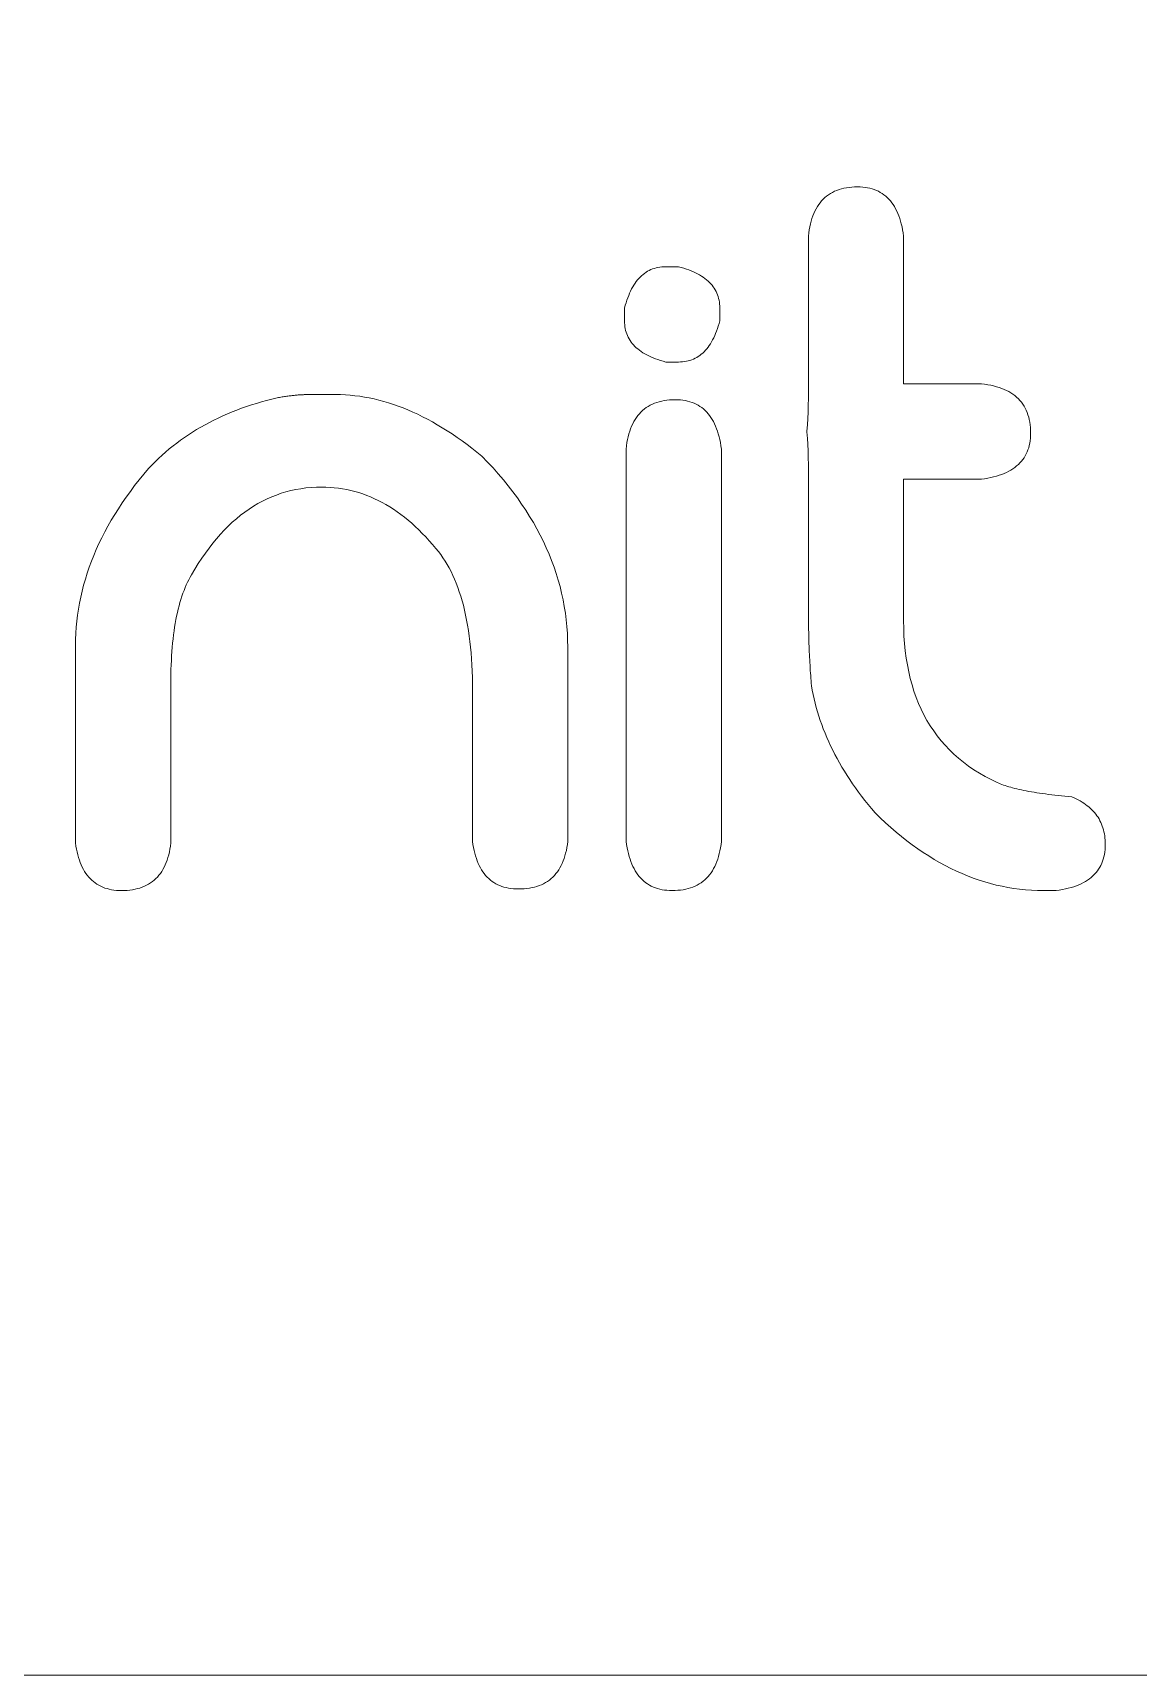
# Model space of a CAD drawing. Header units: metres. Extents: x -2538 to 7610, y -1082 to -498.
# Drawn here: x -2059.13 to -2040.1, y -1081.87 to -1053.6 of the extents above; entities that cross this region are included whole.
import ezdxf

# ---------------------------------------------------------------- set-up
doc = ezdxf.new("R2010")
doc.units = ezdxf.units.M
doc.linetypes.add('AUSGEZOGEN', pattern=[0])
doc.layers.add('Standard', color=7, linetype='AUSGEZOGEN', lineweight=25)

msp = doc.modelspace()

# ---------------------------------------------------------------- linework, layer by layer
at = {"layer": 'Standard', "color": 7, "linetype": 'AUSGEZOGEN', "lineweight": 13}
for points in [[(-2537.573, -1081.873), (-1975.573, -1081.873), (-1975.573, -519.873), (-2537.573, -519.873), (-2537.573, -1081.873)], [(-2044.933, -1056.254), (-2044.888, -1056.255), (-2044.844, -1056.258), (-2044.802, -1056.262), (-2044.761, -1056.269), (-2044.721, -1056.277), (-2044.682, -1056.288), (-2044.645, -1056.3), (-2044.609, -1056.314), (-2044.574, -1056.33), (-2044.541, -1056.348), (-2044.509, -1056.368), (-2044.478, -1056.39), (-2044.448, -1056.413), (-2044.42, -1056.439), (-2044.393, -1056.466), (-2044.367, -1056.495), (-2044.342, -1056.526), (-2044.319, -1056.559), (-2044.297, -1056.594), (-2044.277, -1056.631), (-2044.257, -1056.669), (-2044.239, -1056.71), (-2044.222, -1056.752), (-2044.207, -1056.797), (-2044.192, -1056.843), (-2044.179, -1056.891), (-2044.167, -1056.941), (-2044.157, -1056.992), (-2044.148, -1057.046), (-2044.14, -1057.102), (-2044.14, -1057.11), (-2044.14, -1057.134), (-2044.14, -1057.173), (-2044.14, -1057.225), (-2044.14, -1057.29), (-2044.14, -1057.366), (-2044.14, -1057.452), (-2044.14, -1057.548), (-2044.14, -1057.651), (-2044.14, -1057.761), (-2044.14, -1057.877), (-2044.14, -1057.997), (-2044.14, -1058.12), (-2044.14, -1058.246), (-2044.14, -1058.373), (-2044.14, -1058.5), (-2044.14, -1058.626), (-2044.14, -1058.749), (-2044.14, -1058.87), (-2044.14, -1058.985), (-2044.14, -1059.095), (-2044.14, -1059.199), (-2044.14, -1059.294), (-2044.14, -1059.38), (-2044.14, -1059.456), (-2044.14, -1059.521), (-2044.14, -1059.573), (-2044.14, -1059.612), (-2044.14, -1059.636), (-2044.14, -1059.645), (-2044.135, -1059.645), (-2044.123, -1059.645), (-2044.102, -1059.645), (-2044.075, -1059.645), (-2044.041, -1059.645), (-2044, -1059.645), (-2043.955, -1059.645), (-2043.905, -1059.645), (-2043.85, -1059.645), (-2043.792, -1059.645), (-2043.732, -1059.645), (-2043.668, -1059.645), (-2043.603, -1059.645), (-2043.537, -1059.645), (-2043.47, -1059.645), (-2043.403, -1059.645), (-2043.337, -1059.645), (-2043.272, -1059.645), (-2043.208, -1059.645), (-2043.147, -1059.645), (-2043.089, -1059.645), (-2043.035, -1059.645), (-2042.985, -1059.645), (-2042.939, -1059.645), (-2042.899, -1059.645), (-2042.865, -1059.645), (-2042.838, -1059.645), (-2042.817, -1059.645), (-2042.804, -1059.645), (-2042.8, -1059.645), (-2042.744, -1059.651), (-2042.691, -1059.659), (-2042.639, -1059.669), (-2042.589, -1059.68), (-2042.541, -1059.693), (-2042.495, -1059.707), (-2042.451, -1059.722), (-2042.408, -1059.74), (-2042.368, -1059.758), (-2042.329, -1059.778), (-2042.292, -1059.8), (-2042.258, -1059.823), (-2042.225, -1059.847), (-2042.194, -1059.873), (-2042.164, -1059.901), (-2042.137, -1059.93), (-2042.112, -1059.96), (-2042.088, -1059.992), (-2042.066, -1060.026), (-2042.047, -1060.061), (-2042.029, -1060.097), (-2042.013, -1060.135), (-2041.999, -1060.175), (-2041.986, -1060.215), (-2041.976, -1060.258), (-2041.967, -1060.302), (-2041.961, -1060.347), (-2041.956, -1060.394), (-2041.953, -1060.442), (-2041.952, -1060.492), (-2041.953, -1060.537), (-2041.956, -1060.581), (-2041.961, -1060.623), (-2041.967, -1060.664), (-2041.976, -1060.704), (-2041.986, -1060.743), (-2041.999, -1060.78), (-2042.013, -1060.816), (-2042.029, -1060.851), (-2042.047, -1060.884), (-2042.066, -1060.916), (-2042.088, -1060.947), (-2042.112, -1060.977), (-2042.137, -1061.005), (-2042.164, -1061.032), (-2042.194, -1061.058), (-2042.225, -1061.083), (-2042.258, -1061.106), (-2042.292, -1061.128), (-2042.329, -1061.149), (-2042.368, -1061.168), (-2042.408, -1061.186), (-2042.451, -1061.203), (-2042.495, -1061.219), (-2042.541, -1061.233), (-2042.589, -1061.246), (-2042.639, -1061.258), (-2042.691, -1061.268), (-2042.744, -1061.277), (-2042.8, -1061.285), (-2042.804, -1061.285), (-2042.817, -1061.285), (-2042.838, -1061.285), (-2042.865, -1061.285), (-2042.899, -1061.285), (-2042.939, -1061.285), (-2042.985, -1061.285), (-2043.035, -1061.285), (-2043.089, -1061.285), (-2043.147, -1061.285), (-2043.208, -1061.285), (-2043.272, -1061.285), (-2043.337, -1061.285), (-2043.403, -1061.285), (-2043.47, -1061.285), (-2043.537, -1061.285), (-2043.603, -1061.285), (-2043.668, -1061.285), (-2043.732, -1061.285), (-2043.792, -1061.285), (-2043.85, -1061.285), (-2043.905, -1061.285), (-2043.955, -1061.285), (-2044, -1061.285), (-2044.041, -1061.285), (-2044.075, -1061.285), (-2044.102, -1061.285), (-2044.123, -1061.285), (-2044.135, -1061.285), (-2044.14, -1061.285), (-2044.14, -1061.293), (-2044.14, -1061.316), (-2044.14, -1061.353), (-2044.14, -1061.403), (-2044.14, -1061.465), (-2044.14, -1061.538), (-2044.14, -1061.621), (-2044.14, -1061.712), (-2044.14, -1061.811), (-2044.14, -1061.916), (-2044.14, -1062.027), (-2044.14, -1062.142), (-2044.14, -1062.26), (-2044.14, -1062.38), (-2044.14, -1062.502), (-2044.14, -1062.623), (-2044.14, -1062.744), (-2044.14, -1062.862), (-2044.14, -1062.977), (-2044.14, -1063.088), (-2044.14, -1063.193), (-2044.14, -1063.292), (-2044.14, -1063.383), (-2044.14, -1063.466), (-2044.14, -1063.539), (-2044.14, -1063.601), (-2044.14, -1063.651), (-2044.14, -1063.688), (-2044.14, -1063.711), (-2044.14, -1063.719), (-2044.138, -1063.854), (-2044.133, -1063.986), (-2044.124, -1064.115), (-2044.111, -1064.241), (-2044.095, -1064.364), (-2044.075, -1064.484), (-2044.052, -1064.602), (-2044.025, -1064.717), (-2043.995, -1064.828), (-2043.961, -1064.937), (-2043.923, -1065.043), (-2043.882, -1065.146), (-2043.837, -1065.246), (-2043.789, -1065.344), (-2043.737, -1065.438), (-2043.681, -1065.53), (-2043.622, -1065.618), (-2043.559, -1065.704), (-2043.493, -1065.787), (-2043.423, -1065.867), (-2043.349, -1065.944), (-2043.272, -1066.018), (-2043.192, -1066.089), (-2043.107, -1066.158), (-2043.02, -1066.223), (-2042.928, -1066.286), (-2042.833, -1066.346), (-2042.735, -1066.403), (-2042.632, -1066.457), (-2042.527, -1066.508), (-2042.502, -1066.519), (-2042.477, -1066.529), (-2042.45, -1066.54), (-2042.422, -1066.55), (-2042.392, -1066.56), (-2042.361, -1066.57), (-2042.329, -1066.58), (-2042.296, -1066.59), (-2042.262, -1066.599), (-2042.226, -1066.608), (-2042.189, -1066.617), (-2042.15, -1066.626), (-2042.111, -1066.635), (-2042.07, -1066.643), (-2042.028, -1066.651), (-2041.984, -1066.66), (-2041.939, -1066.667), (-2041.893, -1066.675), (-2041.846, -1066.683), (-2041.797, -1066.69), (-2041.747, -1066.697), (-2041.696, -1066.704), (-2041.644, -1066.711), (-2041.59, -1066.718), (-2041.535, -1066.724), (-2041.479, -1066.731), (-2041.422, -1066.737), (-2041.363, -1066.743), (-2041.303, -1066.748), (-2041.241, -1066.754), (-2041.204, -1066.77), (-2041.167, -1066.787), (-2041.132, -1066.805), (-2041.098, -1066.824), (-2041.066, -1066.843), (-2041.035, -1066.863), (-2041.005, -1066.884), (-2040.976, -1066.906), (-2040.949, -1066.928), (-2040.922, -1066.952), (-2040.898, -1066.975), (-2040.874, -1067), (-2040.852, -1067.026), (-2040.831, -1067.052), (-2040.811, -1067.079), (-2040.792, -1067.106), (-2040.775, -1067.135), (-2040.759, -1067.164), (-2040.744, -1067.194), (-2040.731, -1067.225), (-2040.719, -1067.256), (-2040.708, -1067.289), (-2040.698, -1067.322), (-2040.69, -1067.356), (-2040.683, -1067.39), (-2040.677, -1067.425), (-2040.673, -1067.462), (-2040.67, -1067.498), (-2040.668, -1067.536), (-2040.667, -1067.574), (-2040.668, -1067.619), (-2040.671, -1067.663), (-2040.676, -1067.705), (-2040.682, -1067.746), (-2040.691, -1067.786), (-2040.701, -1067.825), (-2040.713, -1067.862), (-2040.727, -1067.898), (-2040.744, -1067.933), (-2040.761, -1067.966), (-2040.781, -1067.998), (-2040.803, -1068.029), (-2040.826, -1068.059), (-2040.852, -1068.087), (-2040.879, -1068.114), (-2040.908, -1068.14), (-2040.939, -1068.165), (-2040.972, -1068.188), (-2041.007, -1068.21), (-2041.044, -1068.231), (-2041.083, -1068.25), (-2041.123, -1068.268), (-2041.165, -1068.285), (-2041.21, -1068.301), (-2041.256, -1068.315), (-2041.304, -1068.328), (-2041.354, -1068.34), (-2041.406, -1068.35), (-2041.459, -1068.359), (-2041.515, -1068.367), (-2041.516, -1068.367), (-2041.518, -1068.367), (-2041.521, -1068.367), (-2041.525, -1068.367), (-2041.531, -1068.367), (-2041.538, -1068.367), (-2041.545, -1068.367), (-2041.553, -1068.367), (-2041.562, -1068.367), (-2041.572, -1068.367), (-2041.581, -1068.367), (-2041.592, -1068.367), (-2041.602, -1068.367), (-2041.613, -1068.367), (-2041.624, -1068.367), (-2041.635, -1068.367), (-2041.646, -1068.367), (-2041.657, -1068.367), (-2041.667, -1068.367), (-2041.677, -1068.367), (-2041.686, -1068.367), (-2041.695, -1068.367), (-2041.703, -1068.367), (-2041.711, -1068.367), (-2041.717, -1068.367), (-2041.723, -1068.367), (-2041.727, -1068.367), (-2041.731, -1068.367), (-2041.733, -1068.367), (-2041.734, -1068.367), (-2041.836, -1068.366), (-2041.939, -1068.361), (-2042.041, -1068.354), (-2042.142, -1068.343), (-2042.243, -1068.33), (-2042.344, -1068.314), (-2042.444, -1068.294), (-2042.544, -1068.272), (-2042.643, -1068.247), (-2042.742, -1068.218), (-2042.841, -1068.187), (-2042.939, -1068.153), (-2043.037, -1068.116), (-2043.134, -1068.075), (-2043.231, -1068.032), (-2043.327, -1067.986), (-2043.423, -1067.937), (-2043.519, -1067.885), (-2043.614, -1067.83), (-2043.708, -1067.772), (-2043.803, -1067.711), (-2043.897, -1067.647), (-2043.99, -1067.58), (-2044.083, -1067.51), (-2044.176, -1067.437), (-2044.268, -1067.361), (-2044.359, -1067.282), (-2044.451, -1067.2), (-2044.542, -1067.115), (-2044.632, -1067.027), (-2044.692, -1066.957), (-2044.75, -1066.886), (-2044.807, -1066.815), (-2044.862, -1066.744), (-2044.915, -1066.672), (-2044.967, -1066.601), (-2045.017, -1066.529), (-2045.065, -1066.457), (-2045.112, -1066.385), (-2045.158, -1066.313), (-2045.201, -1066.241), (-2045.243, -1066.169), (-2045.284, -1066.096), (-2045.323, -1066.023), (-2045.36, -1065.951), (-2045.396, -1065.878), (-2045.43, -1065.805), (-2045.462, -1065.731), (-2045.493, -1065.658), (-2045.522, -1065.584), (-2045.55, -1065.51), (-2045.576, -1065.437), (-2045.6, -1065.363), (-2045.623, -1065.288), (-2045.644, -1065.214), (-2045.664, -1065.139), (-2045.682, -1065.065), (-2045.698, -1064.99), (-2045.713, -1064.915), (-2045.726, -1064.84), (-2045.729, -1064.797), (-2045.733, -1064.754), (-2045.736, -1064.71), (-2045.739, -1064.666), (-2045.743, -1064.622), (-2045.746, -1064.577), (-2045.748, -1064.533), (-2045.751, -1064.488), (-2045.754, -1064.442), (-2045.756, -1064.396), (-2045.759, -1064.35), (-2045.761, -1064.304), (-2045.763, -1064.257), (-2045.765, -1064.21), (-2045.767, -1064.163), (-2045.769, -1064.116), (-2045.77, -1064.068), (-2045.772, -1064.02), (-2045.773, -1063.971), (-2045.774, -1063.922), (-2045.776, -1063.873), (-2045.777, -1063.824), (-2045.778, -1063.774), (-2045.778, -1063.724), (-2045.779, -1063.674), (-2045.779, -1063.623), (-2045.78, -1063.572), (-2045.78, -1063.521), (-2045.78, -1063.47), (-2045.78, -1063.418), (-2045.78, -1063.41), (-2045.78, -1063.387), (-2045.78, -1063.351), (-2045.78, -1063.301), (-2045.78, -1063.24), (-2045.78, -1063.168), (-2045.78, -1063.086), (-2045.78, -1062.996), (-2045.78, -1062.898), (-2045.78, -1062.794), (-2045.78, -1062.685), (-2045.78, -1062.571), (-2045.78, -1062.454), (-2045.78, -1062.335), (-2045.78, -1062.215), (-2045.78, -1062.095), (-2045.78, -1061.976), (-2045.78, -1061.859), (-2045.78, -1061.745), (-2045.78, -1061.636), (-2045.78, -1061.532), (-2045.78, -1061.434), (-2045.78, -1061.344), (-2045.78, -1061.262), (-2045.78, -1061.19), (-2045.78, -1061.129), (-2045.78, -1061.079), (-2045.78, -1061.042), (-2045.78, -1061.02), (-2045.78, -1061.012), (-2045.78, -1060.988), (-2045.781, -1060.965), (-2045.781, -1060.942), (-2045.781, -1060.92), (-2045.781, -1060.898), (-2045.782, -1060.876), (-2045.782, -1060.855), (-2045.782, -1060.834), (-2045.783, -1060.813), (-2045.784, -1060.793), (-2045.784, -1060.773), (-2045.785, -1060.754), (-2045.786, -1060.735), (-2045.786, -1060.716), (-2045.787, -1060.697), (-2045.788, -1060.679), (-2045.789, -1060.662), (-2045.79, -1060.644), (-2045.792, -1060.627), (-2045.793, -1060.611), (-2045.794, -1060.594), (-2045.795, -1060.579), (-2045.797, -1060.563), (-2045.798, -1060.548), (-2045.8, -1060.533), (-2045.801, -1060.519), (-2045.803, -1060.505), (-2045.804, -1060.491), (-2045.806, -1060.478), (-2045.808, -1060.465), (-2045.806, -1060.452), (-2045.804, -1060.439), (-2045.803, -1060.425), (-2045.801, -1060.411), (-2045.8, -1060.397), (-2045.798, -1060.382), (-2045.797, -1060.367), (-2045.795, -1060.351), (-2045.794, -1060.335), (-2045.793, -1060.319), (-2045.792, -1060.302), (-2045.79, -1060.286), (-2045.789, -1060.268), (-2045.788, -1060.251), (-2045.787, -1060.232), (-2045.786, -1060.214), (-2045.786, -1060.195), (-2045.785, -1060.176), (-2045.784, -1060.157), (-2045.784, -1060.137), (-2045.783, -1060.116), (-2045.782, -1060.096), (-2045.782, -1060.075), (-2045.782, -1060.054), (-2045.781, -1060.032), (-2045.781, -1060.01), (-2045.781, -1059.987), (-2045.781, -1059.965), (-2045.78, -1059.942), (-2045.78, -1059.918), (-2045.78, -1059.909), (-2045.78, -1059.882), (-2045.78, -1059.839), (-2045.78, -1059.781), (-2045.78, -1059.709), (-2045.78, -1059.625), (-2045.78, -1059.53), (-2045.78, -1059.424), (-2045.78, -1059.31), (-2045.78, -1059.188), (-2045.78, -1059.06), (-2045.78, -1058.927), (-2045.78, -1058.79), (-2045.78, -1058.65), (-2045.78, -1058.51), (-2045.78, -1058.369), (-2045.78, -1058.23), (-2045.78, -1058.093), (-2045.78, -1057.96), (-2045.78, -1057.832), (-2045.78, -1057.71), (-2045.78, -1057.596), (-2045.78, -1057.49), (-2045.78, -1057.395), (-2045.78, -1057.31), (-2045.78, -1057.238), (-2045.78, -1057.18), (-2045.78, -1057.137), (-2045.78, -1057.111), (-2045.78, -1057.102), (-2045.774, -1057.046), (-2045.766, -1056.992), (-2045.756, -1056.941), (-2045.745, -1056.891), (-2045.732, -1056.843), (-2045.718, -1056.797), (-2045.703, -1056.752), (-2045.685, -1056.71), (-2045.667, -1056.669), (-2045.647, -1056.631), (-2045.625, -1056.594), (-2045.602, -1056.559), (-2045.578, -1056.526), (-2045.552, -1056.495), (-2045.524, -1056.466), (-2045.495, -1056.439), (-2045.465, -1056.413), (-2045.433, -1056.39), (-2045.399, -1056.368), (-2045.364, -1056.348), (-2045.328, -1056.33), (-2045.29, -1056.314), (-2045.25, -1056.3), (-2045.21, -1056.288), (-2045.167, -1056.277), (-2045.123, -1056.269), (-2045.078, -1056.262), (-2045.031, -1056.258), (-2044.983, -1056.255), (-2044.933, -1056.254)], [(-2048.235, -1057.628), (-2048.234, -1057.628), (-2048.232, -1057.628), (-2048.228, -1057.628), (-2048.224, -1057.628), (-2048.218, -1057.628), (-2048.212, -1057.628), (-2048.204, -1057.628), (-2048.196, -1057.628), (-2048.187, -1057.628), (-2048.178, -1057.628), (-2048.168, -1057.628), (-2048.158, -1057.628), (-2048.147, -1057.628), (-2048.136, -1057.628), (-2048.125, -1057.628), (-2048.114, -1057.628), (-2048.103, -1057.628), (-2048.093, -1057.628), (-2048.082, -1057.628), (-2048.073, -1057.628), (-2048.063, -1057.628), (-2048.054, -1057.628), (-2048.046, -1057.628), (-2048.039, -1057.628), (-2048.032, -1057.628), (-2048.026, -1057.628), (-2048.022, -1057.628), (-2048.019, -1057.628), (-2048.017, -1057.628), (-2048.016, -1057.628), (-2047.969, -1057.641), (-2047.924, -1057.654), (-2047.881, -1057.668), (-2047.839, -1057.683), (-2047.799, -1057.699), (-2047.76, -1057.715), (-2047.723, -1057.733), (-2047.687, -1057.751), (-2047.653, -1057.769), (-2047.621, -1057.789), (-2047.59, -1057.809), (-2047.561, -1057.83), (-2047.533, -1057.852), (-2047.507, -1057.875), (-2047.483, -1057.898), (-2047.46, -1057.922), (-2047.438, -1057.947), (-2047.419, -1057.972), (-2047.4, -1057.999), (-2047.384, -1058.026), (-2047.369, -1058.054), (-2047.355, -1058.082), (-2047.344, -1058.112), (-2047.333, -1058.142), (-2047.325, -1058.173), (-2047.318, -1058.205), (-2047.312, -1058.237), (-2047.308, -1058.27), (-2047.306, -1058.304), (-2047.305, -1058.339), (-2047.305, -1058.34), (-2047.305, -1058.342), (-2047.305, -1058.345), (-2047.305, -1058.35), (-2047.305, -1058.355), (-2047.305, -1058.362), (-2047.305, -1058.369), (-2047.305, -1058.377), (-2047.305, -1058.386), (-2047.305, -1058.396), (-2047.305, -1058.406), (-2047.305, -1058.416), (-2047.305, -1058.427), (-2047.305, -1058.437), (-2047.305, -1058.448), (-2047.305, -1058.459), (-2047.305, -1058.47), (-2047.305, -1058.481), (-2047.305, -1058.491), (-2047.305, -1058.501), (-2047.305, -1058.51), (-2047.305, -1058.519), (-2047.305, -1058.527), (-2047.305, -1058.535), (-2047.305, -1058.541), (-2047.305, -1058.547), (-2047.305, -1058.552), (-2047.305, -1058.555), (-2047.305, -1058.557), (-2047.305, -1058.558), (-2047.318, -1058.604), (-2047.331, -1058.649), (-2047.345, -1058.693), (-2047.36, -1058.735), (-2047.376, -1058.775), (-2047.392, -1058.814), (-2047.41, -1058.851), (-2047.428, -1058.886), (-2047.446, -1058.92), (-2047.466, -1058.953), (-2047.486, -1058.983), (-2047.507, -1059.013), (-2047.529, -1059.04), (-2047.552, -1059.066), (-2047.575, -1059.091), (-2047.599, -1059.114), (-2047.624, -1059.135), (-2047.649, -1059.155), (-2047.676, -1059.173), (-2047.703, -1059.19), (-2047.731, -1059.205), (-2047.759, -1059.218), (-2047.789, -1059.23), (-2047.819, -1059.24), (-2047.85, -1059.249), (-2047.881, -1059.256), (-2047.914, -1059.261), (-2047.947, -1059.265), (-2047.981, -1059.268), (-2048.016, -1059.269), (-2048.017, -1059.269), (-2048.019, -1059.269), (-2048.022, -1059.269), (-2048.026, -1059.269), (-2048.032, -1059.269), (-2048.039, -1059.269), (-2048.046, -1059.269), (-2048.054, -1059.269), (-2048.063, -1059.269), (-2048.073, -1059.269), (-2048.082, -1059.269), (-2048.093, -1059.269), (-2048.103, -1059.269), (-2048.114, -1059.269), (-2048.125, -1059.269), (-2048.136, -1059.269), (-2048.147, -1059.269), (-2048.158, -1059.269), (-2048.168, -1059.269), (-2048.178, -1059.269), (-2048.187, -1059.269), (-2048.196, -1059.269), (-2048.204, -1059.269), (-2048.212, -1059.269), (-2048.218, -1059.269), (-2048.224, -1059.269), (-2048.228, -1059.269), (-2048.232, -1059.269), (-2048.234, -1059.269), (-2048.235, -1059.269), (-2048.281, -1059.256), (-2048.326, -1059.242), (-2048.37, -1059.228), (-2048.412, -1059.213), (-2048.452, -1059.198), (-2048.491, -1059.181), (-2048.528, -1059.164), (-2048.563, -1059.146), (-2048.597, -1059.127), (-2048.63, -1059.108), (-2048.66, -1059.087), (-2048.69, -1059.066), (-2048.717, -1059.044), (-2048.743, -1059.022), (-2048.768, -1058.999), (-2048.791, -1058.975), (-2048.812, -1058.95), (-2048.832, -1058.924), (-2048.85, -1058.898), (-2048.867, -1058.871), (-2048.882, -1058.843), (-2048.895, -1058.814), (-2048.907, -1058.785), (-2048.917, -1058.755), (-2048.926, -1058.724), (-2048.933, -1058.692), (-2048.938, -1058.66), (-2048.942, -1058.626), (-2048.945, -1058.592), (-2048.946, -1058.558), (-2048.946, -1058.557), (-2048.946, -1058.555), (-2048.946, -1058.552), (-2048.946, -1058.547), (-2048.946, -1058.541), (-2048.946, -1058.535), (-2048.946, -1058.527), (-2048.946, -1058.519), (-2048.946, -1058.51), (-2048.946, -1058.501), (-2048.946, -1058.491), (-2048.946, -1058.481), (-2048.946, -1058.47), (-2048.946, -1058.459), (-2048.946, -1058.448), (-2048.946, -1058.437), (-2048.946, -1058.427), (-2048.946, -1058.416), (-2048.946, -1058.406), (-2048.946, -1058.396), (-2048.946, -1058.386), (-2048.946, -1058.377), (-2048.946, -1058.369), (-2048.946, -1058.362), (-2048.946, -1058.355), (-2048.946, -1058.35), (-2048.946, -1058.345), (-2048.946, -1058.342), (-2048.946, -1058.34), (-2048.946, -1058.339), (-2048.933, -1058.292), (-2048.919, -1058.247), (-2048.905, -1058.204), (-2048.89, -1058.162), (-2048.874, -1058.122), (-2048.858, -1058.083), (-2048.841, -1058.046), (-2048.823, -1058.01), (-2048.804, -1057.976), (-2048.785, -1057.944), (-2048.764, -1057.913), (-2048.743, -1057.884), (-2048.721, -1057.856), (-2048.699, -1057.83), (-2048.676, -1057.806), (-2048.651, -1057.783), (-2048.627, -1057.761), (-2048.601, -1057.742), (-2048.575, -1057.724), (-2048.548, -1057.707), (-2048.52, -1057.692), (-2048.491, -1057.678), (-2048.462, -1057.667), (-2048.432, -1057.656), (-2048.401, -1057.648), (-2048.369, -1057.641), (-2048.336, -1057.635), (-2048.303, -1057.631), (-2048.269, -1057.629), (-2048.235, -1057.628)], [(-2054.407, -1059.829), (-2054.406, -1059.829), (-2054.401, -1059.829), (-2054.394, -1059.829), (-2054.383, -1059.829), (-2054.371, -1059.829), (-2054.356, -1059.829), (-2054.34, -1059.829), (-2054.321, -1059.829), (-2054.301, -1059.829), (-2054.28, -1059.829), (-2054.257, -1059.829), (-2054.234, -1059.829), (-2054.21, -1059.829), (-2054.186, -1059.829), (-2054.161, -1059.829), (-2054.137, -1059.829), (-2054.112, -1059.829), (-2054.088, -1059.829), (-2054.065, -1059.829), (-2054.043, -1059.829), (-2054.022, -1059.829), (-2054.002, -1059.829), (-2053.983, -1059.829), (-2053.966, -1059.829), (-2053.952, -1059.829), (-2053.939, -1059.829), (-2053.929, -1059.829), (-2053.921, -1059.829), (-2053.917, -1059.829), (-2053.915, -1059.829), (-2053.834, -1059.83), (-2053.752, -1059.834), (-2053.67, -1059.84), (-2053.588, -1059.848), (-2053.505, -1059.859), (-2053.423, -1059.872), (-2053.34, -1059.887), (-2053.258, -1059.904), (-2053.175, -1059.924), (-2053.092, -1059.947), (-2053.009, -1059.972), (-2052.925, -1059.999), (-2052.842, -1060.028), (-2052.758, -1060.06), (-2052.674, -1060.094), (-2052.591, -1060.13), (-2052.506, -1060.169), (-2052.422, -1060.211), (-2052.338, -1060.254), (-2052.253, -1060.3), (-2052.169, -1060.348), (-2052.084, -1060.399), (-2051.999, -1060.452), (-2051.914, -1060.507), (-2051.828, -1060.565), (-2051.743, -1060.625), (-2051.657, -1060.687), (-2051.572, -1060.752), (-2051.486, -1060.819), (-2051.4, -1060.889), (-2051.303, -1060.99), (-2051.209, -1061.091), (-2051.119, -1061.194), (-2051.032, -1061.296), (-2050.948, -1061.4), (-2050.868, -1061.504), (-2050.791, -1061.608), (-2050.717, -1061.713), (-2050.647, -1061.819), (-2050.579, -1061.926), (-2050.515, -1062.032), (-2050.455, -1062.14), (-2050.397, -1062.248), (-2050.343, -1062.357), (-2050.292, -1062.466), (-2050.245, -1062.576), (-2050.2, -1062.686), (-2050.159, -1062.798), (-2050.122, -1062.909), (-2050.087, -1063.021), (-2050.056, -1063.134), (-2050.028, -1063.248), (-2050.003, -1063.362), (-2049.982, -1063.476), (-2049.964, -1063.592), (-2049.949, -1063.708), (-2049.938, -1063.824), (-2049.93, -1063.941), (-2049.925, -1064.059), (-2049.923, -1064.177), (-2049.923, -1064.188), (-2049.923, -1064.219), (-2049.923, -1064.27), (-2049.923, -1064.339), (-2049.923, -1064.424), (-2049.923, -1064.524), (-2049.923, -1064.638), (-2049.923, -1064.763), (-2049.923, -1064.899), (-2049.923, -1065.043), (-2049.923, -1065.195), (-2049.923, -1065.353), (-2049.923, -1065.516), (-2049.923, -1065.681), (-2049.923, -1065.848), (-2049.923, -1066.015), (-2049.923, -1066.18), (-2049.923, -1066.343), (-2049.923, -1066.501), (-2049.923, -1066.653), (-2049.923, -1066.798), (-2049.923, -1066.933), (-2049.923, -1067.059), (-2049.923, -1067.172), (-2049.923, -1067.272), (-2049.923, -1067.357), (-2049.923, -1067.426), (-2049.923, -1067.477), (-2049.923, -1067.509), (-2049.923, -1067.52), (-2049.93, -1067.573), (-2049.938, -1067.625), (-2049.947, -1067.675), (-2049.959, -1067.724), (-2049.971, -1067.77), (-2049.985, -1067.815), (-2050.001, -1067.858), (-2050.018, -1067.899), (-2050.037, -1067.938), (-2050.057, -1067.975), (-2050.078, -1068.011), (-2050.101, -1068.045), (-2050.126, -1068.076), (-2050.152, -1068.107), (-2050.179, -1068.135), (-2050.208, -1068.161), (-2050.239, -1068.186), (-2050.271, -1068.209), (-2050.304, -1068.23), (-2050.339, -1068.249), (-2050.376, -1068.266), (-2050.414, -1068.282), (-2050.453, -1068.295), (-2050.494, -1068.307), (-2050.536, -1068.317), (-2050.58, -1068.325), (-2050.626, -1068.332), (-2050.672, -1068.336), (-2050.721, -1068.339), (-2050.771, -1068.34), (-2050.816, -1068.339), (-2050.859, -1068.336), (-2050.902, -1068.332), (-2050.943, -1068.325), (-2050.983, -1068.317), (-2051.021, -1068.307), (-2051.058, -1068.295), (-2051.094, -1068.282), (-2051.129, -1068.266), (-2051.163, -1068.249), (-2051.195, -1068.23), (-2051.226, -1068.209), (-2051.255, -1068.186), (-2051.284, -1068.161), (-2051.311, -1068.135), (-2051.337, -1068.107), (-2051.361, -1068.076), (-2051.384, -1068.045), (-2051.406, -1068.011), (-2051.427, -1067.975), (-2051.446, -1067.938), (-2051.465, -1067.899), (-2051.481, -1067.858), (-2051.497, -1067.815), (-2051.511, -1067.77), (-2051.524, -1067.724), (-2051.536, -1067.675), (-2051.547, -1067.625), (-2051.556, -1067.573), (-2051.564, -1067.52), (-2051.564, -1067.511), (-2051.564, -1067.486), (-2051.564, -1067.447), (-2051.564, -1067.393), (-2051.564, -1067.327), (-2051.564, -1067.249), (-2051.564, -1067.161), (-2051.564, -1067.064), (-2051.564, -1066.958), (-2051.564, -1066.846), (-2051.564, -1066.728), (-2051.564, -1066.605), (-2051.564, -1066.479), (-2051.564, -1066.35), (-2051.564, -1066.221), (-2051.564, -1066.091), (-2051.564, -1065.963), (-2051.564, -1065.836), (-2051.564, -1065.714), (-2051.564, -1065.595), (-2051.564, -1065.483), (-2051.564, -1065.378), (-2051.564, -1065.28), (-2051.564, -1065.192), (-2051.564, -1065.114), (-2051.564, -1065.048), (-2051.564, -1064.995), (-2051.564, -1064.955), (-2051.564, -1064.93), (-2051.564, -1064.922), (-2051.564, -1064.809), (-2051.566, -1064.698), (-2051.57, -1064.59), (-2051.575, -1064.484), (-2051.581, -1064.379), (-2051.589, -1064.277), (-2051.598, -1064.178), (-2051.608, -1064.08), (-2051.62, -1063.985), (-2051.634, -1063.891), (-2051.648, -1063.8), (-2051.664, -1063.711), (-2051.682, -1063.624), (-2051.701, -1063.54), (-2051.721, -1063.457), (-2051.742, -1063.377), (-2051.766, -1063.299), (-2051.79, -1063.223), (-2051.816, -1063.149), (-2051.843, -1063.078), (-2051.872, -1063.008), (-2051.902, -1062.941), (-2051.933, -1062.876), (-2051.966, -1062.813), (-2052, -1062.753), (-2052.036, -1062.694), (-2052.073, -1062.638), (-2052.111, -1062.583), (-2052.151, -1062.531), (-2052.193, -1062.481), (-2052.251, -1062.412), (-2052.309, -1062.345), (-2052.368, -1062.28), (-2052.428, -1062.218), (-2052.488, -1062.158), (-2052.549, -1062.1), (-2052.61, -1062.045), (-2052.672, -1061.992), (-2052.734, -1061.941), (-2052.797, -1061.893), (-2052.86, -1061.847), (-2052.924, -1061.803), (-2052.989, -1061.762), (-2053.053, -1061.723), (-2053.119, -1061.687), (-2053.185, -1061.653), (-2053.251, -1061.621), (-2053.318, -1061.591), (-2053.385, -1061.564), (-2053.453, -1061.54), (-2053.522, -1061.517), (-2053.591, -1061.497), (-2053.66, -1061.48), (-2053.73, -1061.464), (-2053.801, -1061.451), (-2053.872, -1061.441), (-2053.943, -1061.432), (-2054.016, -1061.427), (-2054.088, -1061.423), (-2054.161, -1061.422), (-2054.252, -1061.424), (-2054.342, -1061.429), (-2054.431, -1061.437), (-2054.519, -1061.449), (-2054.605, -1061.464), (-2054.691, -1061.482), (-2054.775, -1061.504), (-2054.858, -1061.529), (-2054.94, -1061.558), (-2055.021, -1061.59), (-2055.101, -1061.625), (-2055.18, -1061.664), (-2055.257, -1061.706), (-2055.334, -1061.751), (-2055.409, -1061.8), (-2055.483, -1061.852), (-2055.556, -1061.907), (-2055.628, -1061.966), (-2055.699, -1062.028), (-2055.769, -1062.093), (-2055.837, -1062.162), (-2055.905, -1062.234), (-2055.971, -1062.31), (-2056.036, -1062.389), (-2056.1, -1062.471), (-2056.163, -1062.557), (-2056.225, -1062.646), (-2056.286, -1062.738), (-2056.345, -1062.834), (-2056.404, -1062.933), (-2056.427, -1062.973), (-2056.449, -1063.016), (-2056.471, -1063.06), (-2056.492, -1063.105), (-2056.512, -1063.152), (-2056.531, -1063.2), (-2056.55, -1063.25), (-2056.568, -1063.302), (-2056.585, -1063.354), (-2056.601, -1063.409), (-2056.616, -1063.465), (-2056.631, -1063.522), (-2056.645, -1063.581), (-2056.658, -1063.641), (-2056.67, -1063.703), (-2056.682, -1063.767), (-2056.692, -1063.832), (-2056.702, -1063.898), (-2056.711, -1063.966), (-2056.719, -1064.036), (-2056.727, -1064.106), (-2056.734, -1064.179), (-2056.74, -1064.253), (-2056.745, -1064.328), (-2056.749, -1064.405), (-2056.753, -1064.484), (-2056.755, -1064.564), (-2056.757, -1064.645), (-2056.759, -1064.728), (-2056.759, -1064.813), (-2056.759, -1064.821), (-2056.759, -1064.847), (-2056.759, -1064.889), (-2056.759, -1064.945), (-2056.759, -1065.015), (-2056.759, -1065.097), (-2056.759, -1065.19), (-2056.759, -1065.292), (-2056.759, -1065.403), (-2056.759, -1065.521), (-2056.759, -1065.646), (-2056.759, -1065.775), (-2056.759, -1065.908), (-2056.759, -1066.043), (-2056.759, -1066.18), (-2056.759, -1066.316), (-2056.759, -1066.452), (-2056.759, -1066.584), (-2056.759, -1066.714), (-2056.759, -1066.838), (-2056.759, -1066.956), (-2056.759, -1067.067), (-2056.759, -1067.17), (-2056.759, -1067.263), (-2056.759, -1067.344), (-2056.759, -1067.414), (-2056.759, -1067.47), (-2056.759, -1067.512), (-2056.759, -1067.538), (-2056.759, -1067.547), (-2056.766, -1067.601), (-2056.774, -1067.653), (-2056.783, -1067.703), (-2056.795, -1067.751), (-2056.807, -1067.798), (-2056.821, -1067.842), (-2056.837, -1067.885), (-2056.854, -1067.926), (-2056.873, -1067.965), (-2056.893, -1068.003), (-2056.914, -1068.038), (-2056.937, -1068.072), (-2056.962, -1068.104), (-2056.988, -1068.134), (-2057.015, -1068.162), (-2057.044, -1068.189), (-2057.075, -1068.213), (-2057.107, -1068.236), (-2057.14, -1068.257), (-2057.175, -1068.276), (-2057.212, -1068.293), (-2057.25, -1068.309), (-2057.289, -1068.323), (-2057.33, -1068.334), (-2057.372, -1068.344), (-2057.416, -1068.353), (-2057.462, -1068.359), (-2057.508, -1068.364), (-2057.557, -1068.366), (-2057.607, -1068.367), (-2057.652, -1068.366), (-2057.695, -1068.364), (-2057.738, -1068.359), (-2057.779, -1068.353), (-2057.819, -1068.344), (-2057.857, -1068.334), (-2057.894, -1068.323), (-2057.93, -1068.309), (-2057.965, -1068.293), (-2057.999, -1068.276), (-2058.031, -1068.257), (-2058.062, -1068.236), (-2058.091, -1068.213), (-2058.12, -1068.189), (-2058.147, -1068.162), (-2058.172, -1068.134), (-2058.197, -1068.104), (-2058.22, -1068.072), (-2058.242, -1068.038), (-2058.263, -1068.003), (-2058.282, -1067.965), (-2058.3, -1067.926), (-2058.317, -1067.885), (-2058.333, -1067.842), (-2058.347, -1067.798), (-2058.36, -1067.751), (-2058.372, -1067.703), (-2058.382, -1067.653), (-2058.392, -1067.601), (-2058.4, -1067.547), (-2058.4, -1067.536), (-2058.4, -1067.504), (-2058.4, -1067.452), (-2058.4, -1067.382), (-2058.4, -1067.295), (-2058.4, -1067.194), (-2058.4, -1067.078), (-2058.4, -1066.951), (-2058.4, -1066.813), (-2058.4, -1066.666), (-2058.4, -1066.512), (-2058.4, -1066.351), (-2058.4, -1066.186), (-2058.4, -1066.018), (-2058.4, -1065.848), (-2058.4, -1065.679), (-2058.4, -1065.51), (-2058.4, -1065.345), (-2058.4, -1065.185), (-2058.4, -1065.03), (-2058.4, -1064.883), (-2058.4, -1064.745), (-2058.4, -1064.618), (-2058.4, -1064.503), (-2058.4, -1064.401), (-2058.4, -1064.315), (-2058.4, -1064.245), (-2058.4, -1064.193), (-2058.4, -1064.161), (-2058.4, -1064.149), (-2058.398, -1064.044), (-2058.394, -1063.939), (-2058.387, -1063.835), (-2058.377, -1063.73), (-2058.365, -1063.626), (-2058.349, -1063.522), (-2058.331, -1063.419), (-2058.31, -1063.315), (-2058.286, -1063.212), (-2058.26, -1063.109), (-2058.23, -1063.006), (-2058.198, -1062.904), (-2058.163, -1062.801), (-2058.126, -1062.699), (-2058.085, -1062.598), (-2058.042, -1062.496), (-2057.996, -1062.395), (-2057.947, -1062.294), (-2057.895, -1062.193), (-2057.841, -1062.093), (-2057.783, -1061.992), (-2057.723, -1061.892), (-2057.66, -1061.793), (-2057.595, -1061.693), (-2057.526, -1061.594), (-2057.455, -1061.495), (-2057.381, -1061.396), (-2057.304, -1061.297), (-2057.224, -1061.199), (-2057.142, -1061.101), (-2057.085, -1061.042), (-2057.027, -1060.984), (-2056.968, -1060.927), (-2056.908, -1060.872), (-2056.847, -1060.818), (-2056.784, -1060.765), (-2056.72, -1060.714), (-2056.655, -1060.664), (-2056.589, -1060.615), (-2056.522, -1060.567), (-2056.454, -1060.521), (-2056.384, -1060.476), (-2056.313, -1060.432), (-2056.241, -1060.39), (-2056.168, -1060.349), (-2056.093, -1060.309), (-2056.018, -1060.27), (-2055.941, -1060.233), (-2055.863, -1060.197), (-2055.784, -1060.162), (-2055.703, -1060.128), (-2055.622, -1060.096), (-2055.539, -1060.065), (-2055.455, -1060.035), (-2055.37, -1060.007), (-2055.284, -1059.98), (-2055.196, -1059.954), (-2055.108, -1059.929), (-2055.018, -1059.906), (-2054.927, -1059.884), (-2054.905, -1059.88), (-2054.884, -1059.877), (-2054.863, -1059.873), (-2054.842, -1059.87), (-2054.821, -1059.867), (-2054.801, -1059.864), (-2054.781, -1059.861), (-2054.762, -1059.858), (-2054.742, -1059.856), (-2054.723, -1059.853), (-2054.705, -1059.851), (-2054.686, -1059.849), (-2054.668, -1059.847), (-2054.65, -1059.845), (-2054.633, -1059.843), (-2054.616, -1059.841), (-2054.599, -1059.839), (-2054.582, -1059.838), (-2054.566, -1059.836), (-2054.55, -1059.835), (-2054.534, -1059.834), (-2054.519, -1059.833), (-2054.504, -1059.832), (-2054.489, -1059.831), (-2054.475, -1059.831), (-2054.461, -1059.83), (-2054.447, -1059.83), (-2054.434, -1059.829), (-2054.42, -1059.829), (-2054.407, -1059.829)], [(-2048.071, -1059.918), (-2048.026, -1059.919), (-2047.982, -1059.922), (-2047.94, -1059.926), (-2047.898, -1059.933), (-2047.859, -1059.942), (-2047.82, -1059.952), (-2047.783, -1059.964), (-2047.747, -1059.978), (-2047.712, -1059.994), (-2047.679, -1060.012), (-2047.646, -1060.032), (-2047.616, -1060.054), (-2047.586, -1060.077), (-2047.558, -1060.103), (-2047.53, -1060.13), (-2047.505, -1060.159), (-2047.48, -1060.19), (-2047.457, -1060.223), (-2047.435, -1060.258), (-2047.414, -1060.295), (-2047.395, -1060.333), (-2047.377, -1060.374), (-2047.36, -1060.416), (-2047.344, -1060.461), (-2047.33, -1060.507), (-2047.317, -1060.555), (-2047.305, -1060.605), (-2047.295, -1060.656), (-2047.285, -1060.71), (-2047.278, -1060.766), (-2047.278, -1060.788), (-2047.278, -1060.852), (-2047.278, -1060.955), (-2047.278, -1061.094), (-2047.278, -1061.266), (-2047.278, -1061.468), (-2047.278, -1061.697), (-2047.278, -1061.95), (-2047.278, -1062.225), (-2047.278, -1062.517), (-2047.278, -1062.824), (-2047.278, -1063.143), (-2047.278, -1063.471), (-2047.278, -1063.805), (-2047.278, -1064.143), (-2047.278, -1064.48), (-2047.278, -1064.814), (-2047.278, -1065.142), (-2047.278, -1065.461), (-2047.278, -1065.769), (-2047.278, -1066.061), (-2047.278, -1066.335), (-2047.278, -1066.588), (-2047.278, -1066.817), (-2047.278, -1067.019), (-2047.278, -1067.191), (-2047.278, -1067.33), (-2047.278, -1067.434), (-2047.278, -1067.498), (-2047.278, -1067.52), (-2047.284, -1067.575), (-2047.292, -1067.629), (-2047.302, -1067.681), (-2047.313, -1067.73), (-2047.326, -1067.779), (-2047.34, -1067.825), (-2047.355, -1067.869), (-2047.372, -1067.911), (-2047.391, -1067.952), (-2047.411, -1067.99), (-2047.433, -1068.027), (-2047.456, -1068.062), (-2047.48, -1068.095), (-2047.506, -1068.126), (-2047.534, -1068.155), (-2047.563, -1068.183), (-2047.593, -1068.208), (-2047.625, -1068.232), (-2047.659, -1068.253), (-2047.694, -1068.273), (-2047.73, -1068.291), (-2047.768, -1068.307), (-2047.808, -1068.321), (-2047.848, -1068.333), (-2047.891, -1068.344), (-2047.935, -1068.352), (-2047.98, -1068.359), (-2048.027, -1068.363), (-2048.075, -1068.366), (-2048.125, -1068.367), (-2048.17, -1068.366), (-2048.214, -1068.363), (-2048.256, -1068.359), (-2048.297, -1068.352), (-2048.337, -1068.344), (-2048.376, -1068.333), (-2048.413, -1068.321), (-2048.449, -1068.307), (-2048.484, -1068.291), (-2048.517, -1068.273), (-2048.549, -1068.253), (-2048.58, -1068.232), (-2048.61, -1068.208), (-2048.638, -1068.183), (-2048.665, -1068.155), (-2048.691, -1068.126), (-2048.716, -1068.095), (-2048.739, -1068.062), (-2048.761, -1068.027), (-2048.781, -1067.99), (-2048.801, -1067.952), (-2048.819, -1067.911), (-2048.836, -1067.869), (-2048.851, -1067.825), (-2048.866, -1067.779), (-2048.879, -1067.73), (-2048.891, -1067.681), (-2048.901, -1067.629), (-2048.91, -1067.575), (-2048.918, -1067.52), (-2048.918, -1067.498), (-2048.918, -1067.434), (-2048.918, -1067.33), (-2048.918, -1067.191), (-2048.918, -1067.019), (-2048.918, -1066.817), (-2048.918, -1066.588), (-2048.918, -1066.335), (-2048.918, -1066.061), (-2048.918, -1065.769), (-2048.918, -1065.461), (-2048.918, -1065.142), (-2048.918, -1064.814), (-2048.918, -1064.48), (-2048.918, -1064.143), (-2048.918, -1063.805), (-2048.918, -1063.471), (-2048.918, -1063.143), (-2048.918, -1062.824), (-2048.918, -1062.517), (-2048.918, -1062.225), (-2048.918, -1061.95), (-2048.918, -1061.697), (-2048.918, -1061.468), (-2048.918, -1061.266), (-2048.918, -1061.094), (-2048.918, -1060.955), (-2048.918, -1060.852), (-2048.918, -1060.788), (-2048.918, -1060.766), (-2048.912, -1060.71), (-2048.903, -1060.656), (-2048.894, -1060.605), (-2048.883, -1060.555), (-2048.87, -1060.507), (-2048.856, -1060.461), (-2048.84, -1060.416), (-2048.823, -1060.374), (-2048.805, -1060.333), (-2048.785, -1060.295), (-2048.763, -1060.258), (-2048.74, -1060.223), (-2048.715, -1060.19), (-2048.689, -1060.159), (-2048.662, -1060.13), (-2048.633, -1060.103), (-2048.602, -1060.077), (-2048.57, -1060.054), (-2048.537, -1060.032), (-2048.502, -1060.012), (-2048.466, -1059.994), (-2048.428, -1059.978), (-2048.388, -1059.964), (-2048.347, -1059.952), (-2048.305, -1059.942), (-2048.261, -1059.933), (-2048.216, -1059.926), (-2048.169, -1059.922), (-2048.12, -1059.919), (-2048.071, -1059.918)]]:
    msp.add_lwpolyline(points, close=True, dxfattribs=at)

doc.saveas('drawing.dxf')
